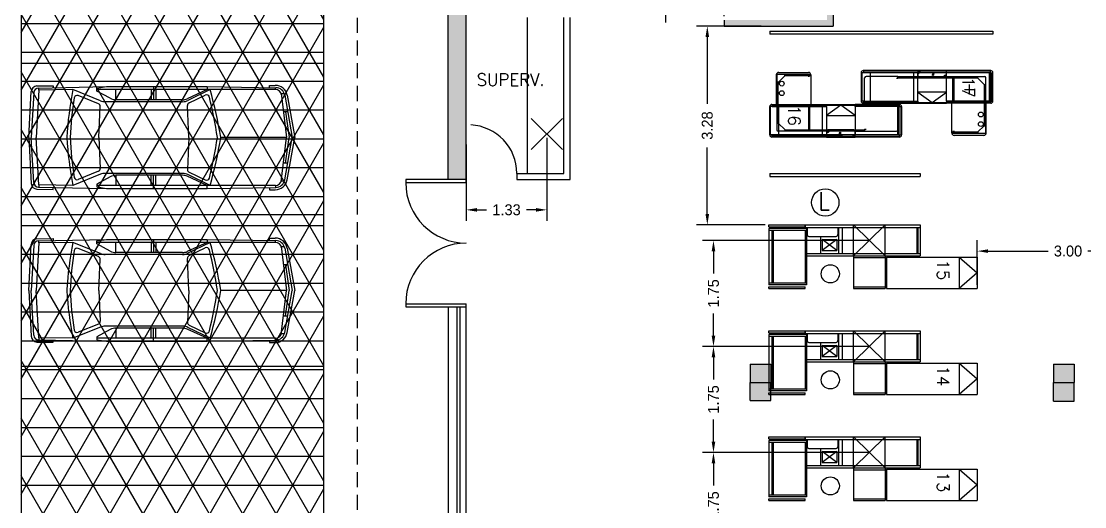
# Model space of a CAD drawing. Header units: metres. Extents: x 95 to 486, y 2972 to 3465.
# Drawn here: x 168.6 to 186.17, y 3000.6 to 3008.61 of the extents above; entities that cross this region are included whole.
import ezdxf

# ---------------------------------------------------------------- set-up
doc = ezdxf.new("R2010")
doc.units = ezdxf.units.M
doc.linetypes.add('HIDDEN', pattern=[0.375, 0.25, -0.125])
for name, color, linetype in [('0_MUROS', 7, 'Continuous'), ('0_PUERTAS-VENTANAS', 3, 'Continuous'), ('A_MEDIASOMBRA', 5, 'Continuous'), ('C_COTAS', 5, 'Continuous'), ('E_CHECK-OUTS', 1, 'Continuous'), ('E_EQUIPAMIENTO', 1, 'Continuous'), ('I_ELECTRICIDAD', 10, 'Continuous'), ('T_TEXTOS', 3, 'Continuous'), ('T_TEXTOS-EQUIPAMIENTO', 5, 'Continuous')]:
    doc.layers.add(name, color=color, linetype=linetype)
doc.styles.add('ROMANS', font='romans.shx', dxfattribs={"width": 0.8, "height": 0.15})
doc.dimstyles.get("Standard").update_dxf_attribs({"dimtxt": 0.18, "dimasz": 0.18, "dimexe": 0.18, "dimexo": 0.0625, "dimgap": 0.09, "dimtad": 0, "dimzin": 0, "dimdsep": 46, "dimtxsty": 'Standard', "dimcen": 0.09, "dimadec": 0, "dimazin": 0, "dimtfac": 1, "dimtofl": 0, "dimtmove": 0, "dimatfit": 3, "dimfxl": 1, "dimtolj": 1, "dimtzin": 0, "dimarcsym": 0})
doc.dimstyles.new('STANDARD$0', dxfattribs={"dimtxt": 0.2, "dimasz": 0.18, "dimexe": 0.18, "dimexo": 0.0625, "dimgap": 0.09, "dimtad": 0, "dimzin": 0, "dimdsep": 46, "dimtxsty": 'ROMANS', "dimblk": 'OBLIQUE', "dimsah": 1, "dimcen": 0.09, "dimse1": 1, "dimse2": 1, "dimadec": 0, "dimazin": 0, "dimtfac": 1, "dimtofl": 0, "dimtmove": 0, "dimatfit": 3, "dimldrblk": 'OBLIQUE', "dimfxl": 1, "dimtolj": 1, "dimtzin": 0, "dimarcsym": 0})

# ---------------------------------------------------------------- blocks, each defined once
blk = doc.blocks.new('*D69')
at = {"layer": 'C_COTAS', "color": 0, "lineweight": -2, "transparency": 16777216}
for p, q in [((182.612, 3001.494), (179.856, 3001.494)), ((180.036, 3001.314), (180.036, 3000.949)), ((180.036, 2999.924), (180.036, 3000.289)), ((182.612, 2999.744), (179.856, 2999.744))]:
    blk.add_line(p, q, dxfattribs=at)
at = {"layer": 'C_COTAS', "color": 0, "transparency": 16777216}
for points in [[(180.006, 3001.314), (180.066, 3001.314), (180.036, 3001.494)], [(180.006, 2999.924), (180.066, 2999.924), (180.036, 2999.744)]]:
    blk.add_solid(points, dxfattribs=at)
at = {"layer": 'DEFPOINTS', "color": 0, "transparency": 16777216}
for p in [(182.675, 3001.494), (180.036, 2999.744), (182.675, 2999.744)]:
    blk.add_point(p, dxfattribs=at)
at = {"layer": 'C_COTAS', "color": 0, "transparency": 16777216, "insert": (180.036, 3000.619), "char_height": 0.18, "attachment_point": 5, "rotation": 90}
blk.add_mtext('\\A1;1.75', dxfattribs=at)
blk = doc.blocks.new('*D73')
at = {"layer": 'C_COTAS', "color": 0, "lineweight": -2, "transparency": 16777216}
for p, q in [((182.612, 3003.244), (179.856, 3003.244)), ((180.036, 3003.064), (180.036, 3002.699)), ((180.036, 3001.674), (180.036, 3002.039)), ((182.612, 3001.494), (179.856, 3001.494))]:
    blk.add_line(p, q, dxfattribs=at)
at = {"layer": 'C_COTAS', "color": 0, "transparency": 16777216}
for points in [[(180.006, 3003.064), (180.066, 3003.064), (180.036, 3003.244)], [(180.006, 3001.674), (180.066, 3001.674), (180.036, 3001.494)]]:
    blk.add_solid(points, dxfattribs=at)
at = {"layer": 'DEFPOINTS', "color": 0, "transparency": 16777216}
for p in [(182.675, 3003.244), (180.036, 3001.494), (182.675, 3001.494)]:
    blk.add_point(p, dxfattribs=at)
at = {"layer": 'C_COTAS', "color": 0, "transparency": 16777216, "insert": (180.036, 3002.369), "char_height": 0.18, "attachment_point": 5, "rotation": 90}
blk.add_mtext('\\A1;1.75', dxfattribs=at)
blk = doc.blocks.new('*D74')
at = {"layer": 'C_COTAS', "color": 0, "lineweight": -2, "transparency": 16777216}
for p, q in [((182.612, 3004.994), (179.856, 3004.994)), ((180.036, 3004.814), (180.036, 3004.449)), ((180.036, 3003.424), (180.036, 3003.789)), ((182.612, 3003.244), (179.856, 3003.244))]:
    blk.add_line(p, q, dxfattribs=at)
at = {"layer": 'C_COTAS', "color": 0, "transparency": 16777216}
for points in [[(180.006, 3004.814), (180.066, 3004.814), (180.036, 3004.994)], [(180.006, 3003.424), (180.066, 3003.424), (180.036, 3003.244)]]:
    blk.add_solid(points, dxfattribs=at)
at = {"layer": 'DEFPOINTS', "color": 0, "transparency": 16777216}
for p in [(182.675, 3004.994), (180.036, 3003.244), (182.675, 3003.244)]:
    blk.add_point(p, dxfattribs=at)
at = {"layer": 'C_COTAS', "color": 0, "transparency": 16777216, "insert": (180.036, 3004.119), "char_height": 0.18, "attachment_point": 5, "rotation": 90}
blk.add_mtext('\\A1;1.75', dxfattribs=at)
blk = doc.blocks.new('*D79')
at = {"layer": 'C_COTAS', "color": 0, "lineweight": -2, "transparency": 16777216}
for p, q in [((175.952, 3006.579), (175.952, 3005.318)), ((177.283, 3006.686), (177.283, 3005.318)), ((176.132, 3005.498), (176.288, 3005.498)), ((177.103, 3005.498), (176.948, 3005.498))]:
    blk.add_line(p, q, dxfattribs=at)
at = {"layer": 'C_COTAS', "color": 0, "transparency": 16777216}
for points in [[(176.132, 3005.528), (176.132, 3005.468), (175.952, 3005.498)], [(177.103, 3005.528), (177.103, 3005.468), (177.283, 3005.498)]]:
    blk.add_solid(points, dxfattribs=at)
at = {"layer": 'DEFPOINTS', "color": 0, "transparency": 16777216}
for p in [(177.283, 3006.749), (175.952, 3006.642), (175.952, 3005.498)]:
    blk.add_point(p, dxfattribs=at)
at = {"layer": 'C_COTAS', "color": 0, "transparency": 16777216, "insert": (176.618, 3005.498), "char_height": 0.18, "attachment_point": 5}
blk.add_mtext('\\A1;1.33', dxfattribs=at)
blk = doc.blocks.new('*D89')
at = {"layer": 'C_COTAS', "color": 0, "lineweight": -2, "transparency": 16777216}
for p, q in [((179.251, 3008.592), (179.251, 3009.136)), ((180.212, 3008.692), (180.212, 3009.136)), ((179.071, 3008.956), (178.891, 3008.956)), ((180.392, 3008.956), (180.572, 3008.956))]:
    blk.add_line(p, q, dxfattribs=at)
at = {"layer": 'C_COTAS', "color": 0, "transparency": 16777216}
for points in [[(179.071, 3008.986), (179.071, 3008.926), (179.251, 3008.956)], [(180.392, 3008.986), (180.392, 3008.926), (180.212, 3008.956)]]:
    blk.add_solid(points, dxfattribs=at)
at = {"layer": 'DEFPOINTS', "color": 0, "transparency": 16777216}
for p in [(180.212, 3008.956), (179.251, 3008.529), (180.212, 3008.629)]:
    blk.add_point(p, dxfattribs=at)
at = {"layer": 'C_COTAS', "color": 0, "transparency": 16777216, "insert": (179.731, 3008.956), "char_height": 0.18, "attachment_point": 5}
blk.add_mtext('\\A1;0.96', dxfattribs=at)
blk = doc.blocks.new('*D104')
at = {"layer": 'C_COTAS', "color": 0, "lineweight": -2, "transparency": 16777216}
for p, q in [((180.822, 3008.529), (179.754, 3008.529)), ((179.934, 3008.349), (179.934, 3007.249)), ((179.934, 3005.429), (179.934, 3006.529)), ((180.89, 3005.249), (179.754, 3005.249))]:
    blk.add_line(p, q, dxfattribs=at)
at = {"layer": 'C_COTAS', "color": 0, "transparency": 16777216}
for points in [[(179.904, 3008.349), (179.964, 3008.349), (179.934, 3008.529)], [(179.904, 3005.429), (179.964, 3005.429), (179.934, 3005.249)]]:
    blk.add_solid(points, dxfattribs=at)
at = {"layer": 'DEFPOINTS', "color": 0, "transparency": 16777216}
for p in [(179.934, 3008.529), (180.885, 3008.529), (180.952, 3005.249)]:
    blk.add_point(p, dxfattribs=at)
at = {"layer": 'C_COTAS', "color": 0, "transparency": 16777216, "insert": (179.934, 3006.889), "char_height": 0.18, "attachment_point": 5, "rotation": 90}
blk.add_mtext('\\A1;3.28', dxfattribs=at)
blk = doc.blocks.new('*D105')
at = {"layer": 'C_COTAS', "color": 0, "lineweight": -2, "transparency": 16777216}
for p, q in [((184.393, 3004.262), (184.393, 3004.997)), ((187.39, 3004.756), (187.39, 3004.997)), ((184.573, 3004.817), (185.562, 3004.817)), ((187.21, 3004.817), (186.222, 3004.817))]:
    blk.add_line(p, q, dxfattribs=at)
at = {"layer": 'C_COTAS', "color": 0, "transparency": 16777216}
for points in [[(184.573, 3004.847), (184.573, 3004.787), (184.393, 3004.817)], [(187.21, 3004.847), (187.21, 3004.787), (187.39, 3004.817)]]:
    blk.add_solid(points, dxfattribs=at)
at = {"layer": 'DEFPOINTS', "color": 0, "transparency": 16777216}
for p in [(187.39, 3004.817), (187.39, 3004.693), (184.393, 3004.199)]:
    blk.add_point(p, dxfattribs=at)
at = {"layer": 'C_COTAS', "color": 0, "transparency": 16777216, "insert": (185.892, 3004.817), "char_height": 0.18, "attachment_point": 5}
blk.add_mtext('\\A1;3.00', dxfattribs=at)

msp = doc.modelspace()

# ---------------------------------------------------------------- hatches: boundary and pattern name
at = {"layer": '0_MUROS'}
h = msp.add_hatch(color=256, dxfattribs=at)
h.dxf.hatch_style = 1
h.paths.add_polyline_path([(182.0124, 3024.5506), (181.9124, 3024.5506), (181.9124, 3008.6293), (180.2124, 3008.6293), (180.2124, 3008.5293), (182.0124, 3008.5293)])
for points in [[(175.6524, 3005.9993), (175.9524, 3005.9993), (175.9524, 3009.7193), (175.6524, 3009.7193)], [(180.9824, 3002.9493), (180.6424, 3002.9493), (180.6424, 3002.6493), (180.9824, 3002.6493)], [(180.9824, 3002.9493), (180.6424, 3002.9493), (180.6424, 3002.6493), (180.9824, 3002.6493)], [(185.9924, 3002.9493), (185.6524, 3002.9493), (185.6524, 3002.6493), (185.9924, 3002.6493)], [(185.9924, 3002.6493), (185.6524, 3002.6493), (185.6524, 3002.3393), (185.9924, 3002.3393)]]:
    msp.add_hatch(color=256, dxfattribs=at).paths.add_polyline_path(points)
h = msp.add_hatch(color=256, dxfattribs=at)
h.paths.add_polyline_path([(180.9824, 3002.4493), (180.6424, 3002.4493), (180.6424, 3002.3493), (180.9824, 3002.3493)])
h.paths.add_polyline_path([(180.9824, 3002.6493), (180.6424, 3002.6493), (180.6424, 3002.4493), (180.9824, 3002.4493)])
h = msp.add_hatch(color=256, dxfattribs=at)
h.paths.add_polyline_path([(180.9824, 3002.4493), (180.6424, 3002.4493), (180.6424, 3002.3493), (180.9824, 3002.3493)])
h.paths.add_polyline_path([(180.9824, 3002.6493), (180.6424, 3002.6493), (180.6424, 3002.4493), (180.9824, 3002.4493)])
at = {"layer": 'A_MEDIASOMBRA'}
h = msp.add_hatch(dxfattribs=at)
h.set_pattern_fill('NET3', color=256, scale=0.15, style=0)
h.set_pattern_definition([(0, (-301.4973, 2481.84258), (0, 0.47625), []), (60, (-301.4973, 2481.84258), (-0.4124446, 0.238125), []), (120, (-301.4973, 2481.84258), (-0.4124446, -0.238125), [])])
h.paths.add_polyline_path([(168.6024, 3017.9193), (173.6024, 3017.9193), (173.6024, 2990.4193), (168.6024, 2990.4193)])

# ---------------------------------------------------------------- linework, layer by layer
at = {"layer": '0_MUROS', "color": 2, "linetype": 'HIDDEN'}
msp.add_line((174.1524, 3025.9193), (174.1524, 2987.5893), dxfattribs=at)
at = {"layer": '0_MUROS'}
for p, q in [((182.0124, 3024.5506), (182.0124, 3008.5293)), ((175.6524, 3005.9993), (175.6524, 3009.7193)), ((175.9524, 3005.9993), (175.9524, 3009.7193)), ((180.2124, 3008.6293), (180.2124, 3008.5293)), ((180.2124, 3008.5293), (182.0124, 3008.5293)), ((181.9124, 3008.5293), (182.0124, 3008.5293)), ((175.9524, 3005.9993), (175.6524, 3005.9993)), ((180.6424, 3002.9493), (180.6424, 3002.6493)), ((180.6424, 3002.9493), (180.9824, 3002.9493)), ((180.6424, 3002.9493), (180.9824, 3002.9493)), ((180.6424, 3002.9493), (180.6424, 3002.6493)), ((180.6424, 3002.9493), (180.9824, 3002.9493)), ((180.6424, 3002.9493), (180.9824, 3002.9493)), ((180.9824, 3002.9493), (180.9824, 3002.6493)), ((180.9824, 3002.9493), (180.9824, 3002.6493)), ((180.9824, 3002.9493), (180.9824, 3002.6493)), ((180.9824, 3002.9493), (180.9824, 3002.6493)), ((185.6524, 3002.9493), (185.6524, 3002.6493)), ((185.6524, 3002.9493), (185.9924, 3002.9493)), ((185.9924, 3002.9493), (185.9924, 3002.6493)), ((180.6424, 3002.3493), (180.6424, 3002.6493)), ((180.6424, 3002.6493), (180.9824, 3002.6493)), ((180.6424, 3002.6493), (180.9824, 3002.6493)), ((180.6424, 3002.3493), (180.6424, 3002.6493)), ((180.9824, 3002.3493), (180.9824, 3002.6493)), ((180.9824, 3002.3493), (180.9824, 3002.6493)), ((180.9824, 3002.3493), (180.9824, 3002.6493)), ((180.9824, 3002.3493), (180.9824, 3002.6493)), ((185.6524, 3002.3393), (185.6524, 3002.6493)), ((185.6524, 3002.6493), (185.9924, 3002.6493)), ((185.9924, 3002.3393), (185.9924, 3002.6493)), ((180.6424, 3002.3493), (180.9824, 3002.3493)), ((180.6424, 3002.3493), (180.9824, 3002.3493)), ((185.6524, 3002.3393), (185.9924, 3002.3393))]:
    msp.add_line(p, q, dxfattribs=at)
at = {"layer": '0_MUROS', "color": 1}
for p, q in [((173.6024, 2997.9193), (173.6024, 3017.9193)), ((168.6024, 3007.9193), (173.6024, 3007.9193)), ((168.6024, 3005.4193), (173.6024, 3005.4193)), ((168.6024, 3002.9193), (173.6024, 3002.9193))]:
    msp.add_line(p, q, dxfattribs=at)
at = {"layer": '0_PUERTAS-VENTANAS'}
for p, q in [((177.5664, 3006.0993), (177.5664, 3008.6743)), ((177.6664, 3005.9993), (177.6664, 3008.6743)), ((176.7875, 3006.0993), (176.7875, 3005.9993)), ((176.7875, 3006.0993), (177.5664, 3006.0993)), ((174.1524, 3005.9993), (174.1524, 3005.9493)), ((174.9524, 3005.9993), (174.9524, 3005.9493)), ((175.9524, 3005.9993), (174.9524, 3005.9993)), ((174.9524, 3005.9493), (175.9524, 3005.9493)), ((175.9524, 3005.9493), (175.9524, 3005.9993)), ((176.7875, 3005.9993), (177.6664, 3005.9993)), ((174.9524, 3003.9493), (174.9524, 3003.8993)), ((174.9524, 3003.9493), (175.9524, 3003.9493)), ((175.9524, 2986.0893), (175.9524, 3003.9493)), ((174.9524, 3003.8993), (175.9524, 3003.8993)), ((175.6524, 3003.8993), (175.6524, 2986.0893)), ((175.8024, 2986.0893), (175.8024, 3003.8993)), ((175.8524, 2986.0893), (175.8524, 3003.8993))]:
    msp.add_line(p, q, dxfattribs=at)
at = {"layer": '0_PUERTAS-VENTANAS', "color": 5}
for centre, radius, start, end in [((175.9875, 3006.1003), 0.8, 359.92834, 87.13406), ((175.9524, 3005.9493), 1, 180, 270), ((175.9524, 3003.9493), 1, 90, 180)]:
    msp.add_arc(centre, radius, start, end, dxfattribs=at)
at = {"layer": 'A_MEDIASOMBRA'}
msp.add_line((168.6024, 3017.9193), (168.6024, 2990.4193), dxfattribs=at)
at = {"layer": 'E_CHECK-OUTS'}
for p, q in [((180.9649, 3008.4453), (184.6519, 3008.4453)), ((180.9649, 3008.4453), (180.9649, 3008.3953)), ((180.9649, 3008.4453), (180.9649, 3008.3953)), ((184.6519, 3008.3953), (180.9649, 3008.3953)), ((184.6519, 3008.4453), (184.6519, 3008.3953)), ((181.0739, 3007.7273), (181.0739, 3007.2373)), ((181.0809, 3007.7123), (181.0809, 3006.8203)), ((181.1059, 3007.7373), (181.6239, 3007.7373)), ((181.1109, 3007.6073), (181.213, 3007.7073)), ((181.1139, 3007.7673), (181.6039, 3007.7673)), ((181.213, 3007.7073), (181.213, 3007.7373)), ((181.213, 3007.7173), (181.6239, 3007.7173)), ((181.5989, 3007.7053), (181.6239, 3007.7053)), ((181.6239, 3007.7373), (181.6239, 3007.7053)), ((181.6439, 3007.7273), (181.6439, 3007.2373)), ((182.4739, 3007.7593), (182.4739, 3007.2933)), ((182.5129, 3007.7593), (182.4739, 3007.7593)), ((182.4849, 3007.7593), (182.4849, 3007.2933)), ((184.6159, 3007.7953), (182.5099, 3007.7953)), ((182.5129, 3007.7843), (182.5129, 3007.7953)), ((184.6129, 3007.7843), (182.5129, 3007.7843)), ((182.5129, 3007.7843), (182.5129, 3007.7593)), ((184.6129, 3007.7593), (182.5129, 3007.7593)), ((182.5329, 3007.2573), (182.5329, 3007.6743)), ((183.0829, 3007.6993), (182.5579, 3007.6993)), ((182.6249, 3007.7593), (182.6249, 3007.2933)), ((183.0829, 3007.6673), (183.0579, 3007.6673)), ((183.0829, 3007.6993), (183.9829, 3007.6993)), ((183.0829, 3007.6673), (183.0829, 3007.6993)), ((183.0829, 3007.6793), (183.9829, 3007.6793)), ((183.3429, 3007.2933), (183.3429, 3007.7593)), ((183.4129, 3007.2933), (183.4129, 3007.7593)), ((183.4228, 3007.7503), (183.4572, 3007.7883)), ((183.4247, 3007.7693), (183.4413, 3007.7865)), ((183.4394, 3007.7515), (183.456, 3007.7705)), ((183.6455, 3007.7141), (183.6799, 3007.7521)), ((183.6474, 3007.7331), (183.6639, 3007.7503)), ((183.6621, 3007.7154), (183.6787, 3007.7344)), ((183.8388, 3007.6865), (183.8731, 3007.7246)), ((183.8406, 3007.7055), (183.8572, 3007.7227)), ((183.8553, 3007.6878), (183.8719, 3007.7068)), ((183.8829, 3007.2933), (183.8829, 3007.7593)), ((183.9919, 3007.6673), (183.9919, 3007.6993)), ((183.9919, 3007.6993), (184.5099, 3007.6993)), ((183.9919, 3007.6793), (184.4029, 3007.6793)), ((183.9919, 3007.6673), (184.0169, 3007.6673)), ((183.9919, 3007.3003), (183.9919, 3007.6673)), ((184.0119, 3007.3003), (184.0119, 3007.6673)), ((184.4029, 3007.6693), (184.4029, 3007.6993)), ((184.5049, 3007.5693), (184.4029, 3007.6693)), ((184.5349, 3006.7823), (184.5349, 3007.6743)), ((184.5879, 3007.7593), (184.5879, 3007.2933)), ((184.6129, 3007.7843), (184.6129, 3007.7953)), ((184.6129, 3007.7593), (184.6129, 3007.7843)), ((184.6129, 3007.7593), (184.6519, 3007.7593)), ((184.6129, 3007.7593), (184.6129, 3007.2933)), ((184.6409, 3007.2933), (184.6409, 3007.7593)), ((184.6519, 3007.2933), (184.6519, 3007.7593)), ((181.1109, 3007.6073), (181.0809, 3007.6073)), ((181.1009, 3007.6073), (181.1009, 3006.9253)), ((184.1826, 3007.4838), (184.3443, 3007.4838)), ((184.2634, 3007.4029), (184.2634, 3007.5646)), ((184.5049, 3007.5693), (184.5349, 3007.5693)), ((184.5149, 3006.8873), (184.5149, 3007.5693)), ((182.5129, 3007.2933), (182.4739, 3007.2933)), ((182.5129, 3007.2933), (183.4129, 3007.2933)), ((182.5129, 3007.2683), (182.5129, 3007.2933)), ((183.3879, 3007.2893), (183.4129, 3007.2893)), ((183.8829, 3007.4383), (183.4129, 3007.4383)), ((183.4129, 3007.4383), (183.6479, 3007.2683)), ((183.4129, 3007.2933), (183.4129, 3007.2683)), ((183.4129, 3007.2573), (183.4129, 3007.2893)), ((183.6479, 3007.2683), (183.8829, 3007.4383)), ((184.6129, 3007.2933), (183.8829, 3007.2933)), ((183.8829, 3007.2933), (183.8829, 3007.2683)), ((184.0169, 3007.3003), (183.9919, 3007.3003)), ((183.9919, 3007.2683), (183.9919, 3007.3003)), ((184.6129, 3007.2683), (184.6129, 3007.2933)), ((184.6129, 3007.2933), (184.6519, 3007.2933)), ((180.9649, 3006.7353), (180.9649, 3007.2013)), ((181.0039, 3007.2013), (180.9649, 3007.2013)), ((180.9759, 3006.7353), (180.9759, 3007.2013)), ((181.0009, 3007.2373), (182.3739, 3007.2373)), ((181.0039, 3007.2263), (181.0039, 3007.2373)), ((181.0039, 3007.2263), (182.3739, 3007.2263)), ((181.0039, 3007.2263), (181.0039, 3007.2013)), ((181.0039, 3007.2013), (181.9039, 3007.2013)), ((181.1159, 3006.7353), (181.1159, 3007.2013)), ((181.5989, 3007.1943), (181.6239, 3007.1943)), ((181.6039, 3007.1943), (181.6039, 3006.8273)), ((181.6239, 3007.2263), (181.6239, 3007.1943)), ((181.6239, 3007.1943), (181.6239, 3006.8273)), ((181.8339, 3007.2013), (181.8339, 3006.7353)), ((182.1389, 3007.2263), (181.9039, 3007.0563)), ((181.9039, 3007.2013), (181.9039, 3007.2263)), ((181.9039, 3007.2013), (181.9039, 3006.7353)), ((182.3739, 3007.0563), (182.1389, 3007.2263)), ((183.1069, 3007.2373), (182.3739, 3007.2373)), ((183.0829, 3007.2373), (182.3739, 3007.2373)), ((183.1039, 3007.2263), (182.3739, 3007.2263)), ((182.3739, 3007.2013), (182.3739, 3007.2263)), ((182.3739, 3007.2013), (182.3739, 3006.7353)), ((183.1039, 3007.2013), (182.3739, 3007.2013)), ((182.5099, 3007.2573), (183.8829, 3007.2573)), ((182.5129, 3007.2683), (183.8829, 3007.2683)), ((182.5129, 3007.2683), (182.5129, 3007.2573)), ((182.5329, 3007.2373), (182.5329, 3007.2053)), ((182.5579, 3007.2053), (182.5329, 3007.2053)), ((183.0629, 3007.2573), (183.4129, 3007.2573)), ((183.0789, 3006.7353), (183.0789, 3007.2013)), ((183.0829, 3007.2373), (183.0829, 3006.8203)), ((183.1039, 3007.2263), (183.1039, 3007.2373)), ((183.1039, 3007.2263), (183.1039, 3007.2013)), ((183.1039, 3007.2013), (183.1429, 3007.2013)), ((183.1039, 3006.7353), (183.1039, 3007.2013)), ((183.1319, 3007.2013), (183.1319, 3006.7353)), ((183.1429, 3007.2013), (183.1429, 3006.7353)), ((184.6129, 3007.2683), (183.8829, 3007.2683)), ((184.6159, 3007.2573), (183.8829, 3007.2573)), ((183.9719, 3006.7673), (183.9719, 3007.2573)), ((184.5419, 3006.7673), (184.5419, 3007.2573)), ((184.6129, 3007.2683), (184.6129, 3007.2573)), ((181.1109, 3006.9253), (181.0809, 3006.9253)), ((181.1109, 3006.9253), (181.213, 3006.8253)), ((181.9039, 3007.0563), (182.3739, 3007.0563)), ((181.6239, 3006.7953), (181.1059, 3006.7953)), ((181.213, 3006.8253), (181.213, 3006.7953)), ((181.6239, 3006.8153), (181.213, 3006.8153)), ((181.6239, 3006.8273), (181.5989, 3006.8273)), ((181.6239, 3006.8273), (181.6239, 3006.7953)), ((182.5329, 3006.8153), (181.6239, 3006.8153)), ((182.3739, 3006.7953), (181.6239, 3006.7953)), ((181.9481, 3006.808), (181.9138, 3006.77)), ((181.9316, 3006.8067), (181.915, 3006.7877)), ((181.9463, 3006.789), (181.9297, 3006.7718)), ((182.1414, 3006.7804), (182.107, 3006.7424)), ((182.1248, 3006.7791), (182.1082, 3006.7601)), ((182.1395, 3006.7614), (182.123, 3006.7442)), ((182.3641, 3006.7442), (182.3297, 3006.7062)), ((182.3475, 3006.743), (182.3309, 3006.724)), ((182.3739, 3006.7953), (183.0579, 3006.7953)), ((182.5329, 3006.8273), (182.5329, 3006.7953)), ((182.5329, 3006.8273), (182.5579, 3006.8273)), ((184.0169, 3006.7893), (183.9919, 3006.7893)), ((183.9919, 3006.7573), (183.9919, 3006.7893)), ((184.4029, 3006.7773), (183.9919, 3006.7773)), ((184.5099, 3006.7573), (183.9919, 3006.7573)), ((184.5049, 3006.8873), (184.4029, 3006.7873)), ((184.4029, 3006.7873), (184.4029, 3006.7573)), ((184.5049, 3006.8873), (184.5349, 3006.8873)), ((180.9649, 3006.7353), (182.1649, 3006.7353)), ((181.0039, 3006.7353), (180.9649, 3006.7353)), ((183.1069, 3006.6993), (181.0009, 3006.6993)), ((183.1039, 3006.7353), (181.0039, 3006.7353)), ((181.0039, 3006.7103), (181.0039, 3006.7353)), ((183.1039, 3006.7103), (181.0039, 3006.7103)), ((181.0039, 3006.7103), (181.0039, 3006.6993)), ((182.3622, 3006.7252), (182.3456, 3006.708)), ((183.1039, 3006.7353), (183.1429, 3006.7353)), ((183.1039, 3006.7353), (183.1039, 3006.7103)), ((183.1039, 3006.7103), (183.1039, 3006.6993)), ((184.5019, 3006.7273), (184.0119, 3006.7273)), ((180.9649, 3006.0993), (183.4524, 3006.0993)), ((180.9649, 3006.0993), (180.9649, 3006.0493)), ((180.9649, 3006.0493), (183.4524, 3006.0493)), ((183.4524, 3006.0993), (183.4524, 3006.0493)), ((180.9524, 3005.1893), (180.9524, 3004.2593)), ((181.5714, 3005.1893), (180.9524, 3005.1893)), ((181.5514, 3005.2493), (183.4524, 3005.2493)), ((181.5514, 3005.2493), (181.5514, 3005.2093)), ((181.5714, 3005.2093), (181.5714, 3004.2593)), ((183.4524, 3005.2493), (183.4524, 3004.7393)), ((181.5714, 3004.7393), (183.4524, 3004.7393)), ((182.3514, 3004.7393), (182.3514, 3004.1993)), ((182.8734, 3004.7393), (182.8734, 3004.1993)), ((182.8934, 3004.7193), (182.8934, 3004.1993)), ((182.8934, 3004.7193), (184.0934, 3004.7193)), ((184.0934, 3004.7193), (184.0934, 3004.1993)), ((184.0934, 3004.7193), (184.3934, 3004.4593)), ((184.3934, 3004.4593), (184.0934, 3004.1993)), ((181.5714, 3004.2593), (180.9524, 3004.2593)), ((182.3514, 3004.1993), (182.8734, 3004.1993)), ((182.8934, 3004.1993), (184.0934, 3004.1993)), ((180.9524, 3003.4393), (180.9524, 3002.5093)), ((181.5714, 3003.4393), (180.9524, 3003.4393)), ((181.5514, 3003.4993), (183.4524, 3003.4993)), ((181.5514, 3003.4993), (181.5514, 3003.4593)), ((181.5714, 3003.4593), (181.5714, 3002.5093)), ((183.4524, 3003.4993), (183.4524, 3002.9893)), ((181.5714, 3002.9893), (183.4524, 3002.9893)), ((182.3514, 3002.9893), (182.3514, 3002.4493)), ((182.8734, 3002.9893), (182.8734, 3002.4493)), ((182.8934, 3002.9693), (184.0934, 3002.9693)), ((182.8934, 3002.9693), (182.8934, 3002.4493)), ((184.0934, 3002.9693), (184.0934, 3002.4493)), ((184.0934, 3002.9693), (184.3934, 3002.7093)), ((184.3934, 3002.7093), (184.0934, 3002.4493)), ((181.5714, 3002.5093), (180.9524, 3002.5093)), ((182.3514, 3002.4493), (182.8734, 3002.4493)), ((182.8934, 3002.4493), (184.0934, 3002.4493)), ((181.5714, 3001.6893), (180.9524, 3001.6893)), ((180.9524, 3001.6893), (180.9524, 3000.7593)), ((181.5514, 3001.7493), (183.4524, 3001.7493)), ((181.5514, 3001.7493), (181.5514, 3001.7093)), ((181.5714, 3001.7093), (181.5714, 3000.7593)), ((183.4524, 3001.7493), (183.4524, 3001.2393)), ((181.5714, 3001.2393), (183.4524, 3001.2393)), ((182.3514, 3001.2393), (182.3514, 3000.6993)), ((182.8734, 3001.2393), (182.8734, 3000.6993)), ((182.8934, 3001.2193), (184.0934, 3001.2193)), ((182.8934, 3001.2193), (182.8934, 3000.6993)), ((184.0934, 3001.2193), (184.3934, 3000.9593)), ((184.0934, 3001.2193), (184.0934, 3000.6993)), ((184.3934, 3000.9593), (184.0934, 3000.6993)), ((181.5714, 3000.7593), (180.9524, 3000.7593)), ((182.3514, 3000.6993), (182.8734, 3000.6993)), ((182.8934, 3000.6993), (184.0934, 3000.6993))]:
    msp.add_line(p, q, dxfattribs=at)
at = {"layer": 'E_CHECK-OUTS', "color": 2}
for p, q in [((181.5514, 3005.2093), (183.4524, 3005.2093)), ((181.5814, 3005.2093), (181.5814, 3005.0893)), ((182.0914, 3005.2093), (182.0914, 3005.0893)), ((182.1014, 3005.2093), (182.1014, 3004.7793)), ((182.1614, 3005.2093), (182.1614, 3004.7793)), ((183.3924, 3005.2093), (183.3924, 3004.7793)), ((183.4124, 3005.2093), (183.4124, 3004.7793)), ((181.5714, 3005.1593), (180.9524, 3005.1593)), ((181.0014, 3005.1593), (181.0014, 3004.2893)), ((181.0214, 3005.1593), (181.0214, 3004.2893)), ((181.5514, 3005.1593), (181.5514, 3004.2893)), ((181.6114, 3005.0593), (182.0614, 3005.0593)), ((181.8014, 3005.0593), (181.8014, 3004.7793)), ((181.8288, 3005.0093), (181.8288, 3004.8293)), ((181.8288, 3005.0093), (182.0749, 3005.0093)), ((182.0749, 3004.8293), (181.8288, 3005.0093)), ((182.0749, 3005.0093), (181.8288, 3004.8293)), ((182.0749, 3005.0093), (182.0749, 3004.8293)), ((181.8288, 3004.8293), (182.0749, 3004.8293)), ((181.5714, 3004.7793), (183.4524, 3004.7793)), ((182.3514, 3004.7093), (182.8734, 3004.7093)), ((184.0934, 3004.7193), (184.3934, 3004.7193)), ((184.3934, 3004.7193), (184.3934, 3004.1993)), ((181.5714, 3004.2893), (180.9524, 3004.2893)), ((182.3514, 3004.2293), (182.8734, 3004.2293)), ((184.0934, 3004.1993), (184.3934, 3004.1993)), ((181.5714, 3003.4093), (180.9524, 3003.4093)), ((181.0014, 3003.4093), (181.0014, 3002.5393)), ((181.0214, 3003.4093), (181.0214, 3002.5393)), ((181.5514, 3003.4593), (183.4524, 3003.4593)), ((181.5514, 3003.4093), (181.5514, 3002.5393)), ((181.5814, 3003.4593), (181.5814, 3003.3393)), ((182.0914, 3003.4593), (182.0914, 3003.3393)), ((182.1014, 3003.4593), (182.1014, 3003.0293)), ((182.1614, 3003.4593), (182.1614, 3003.0293)), ((183.3924, 3003.4593), (183.3924, 3003.0293)), ((183.4124, 3003.4593), (183.4124, 3003.0293)), ((181.6114, 3003.3093), (182.0614, 3003.3093)), ((181.8014, 3003.3093), (181.8014, 3003.0293)), ((181.8288, 3003.2593), (181.8288, 3003.0793)), ((181.8288, 3003.2593), (182.0749, 3003.2593)), ((182.0749, 3003.0793), (181.8288, 3003.2593)), ((182.0749, 3003.2593), (181.8288, 3003.0793)), ((182.0749, 3003.2593), (182.0749, 3003.0793)), ((181.8288, 3003.0793), (182.0749, 3003.0793)), ((181.5714, 3003.0293), (183.4524, 3003.0293)), ((182.3514, 3002.9593), (182.8734, 3002.9593)), ((184.0934, 3002.9693), (184.3934, 3002.9693)), ((184.3934, 3002.9693), (184.3934, 3002.4493)), ((181.5714, 3002.5393), (180.9524, 3002.5393)), ((182.3514, 3002.4793), (182.8734, 3002.4793)), ((184.0934, 3002.4493), (184.3934, 3002.4493)), ((181.5714, 3001.6593), (180.9524, 3001.6593)), ((181.0014, 3001.6593), (181.0014, 3000.7893)), ((181.0214, 3001.6593), (181.0214, 3000.7893)), ((181.5514, 3001.7093), (183.4524, 3001.7093)), ((181.5514, 3001.6593), (181.5514, 3000.7893)), ((181.5814, 3001.7093), (181.5814, 3001.5893)), ((182.0914, 3001.7093), (182.0914, 3001.5893)), ((182.1014, 3001.7093), (182.1014, 3001.2793)), ((182.1614, 3001.7093), (182.1614, 3001.2793)), ((183.3924, 3001.7093), (183.3924, 3001.2793)), ((183.4124, 3001.7093), (183.4124, 3001.2793)), ((181.6114, 3001.5593), (182.0614, 3001.5593)), ((181.8014, 3001.5593), (181.8014, 3001.2793)), ((182.0749, 3001.5093), (181.8288, 3001.3293)), ((182.0749, 3001.3293), (181.8288, 3001.5093)), ((181.8288, 3001.5093), (182.0749, 3001.5093)), ((181.8288, 3001.5093), (181.8288, 3001.3293)), ((182.0749, 3001.5093), (182.0749, 3001.3293)), ((181.8288, 3001.3293), (182.0749, 3001.3293)), ((181.5714, 3001.2793), (183.4524, 3001.2793)), ((182.3514, 3001.2093), (182.8734, 3001.2093)), ((184.0934, 3001.2193), (184.3934, 3001.2193)), ((184.3934, 3001.2193), (184.3934, 3000.6993)), ((181.5714, 3000.7893), (180.9524, 3000.7893)), ((182.3514, 3000.7293), (182.8734, 3000.7293)), ((184.0934, 3000.6993), (184.3934, 3000.6993))]:
    msp.add_line(p, q, dxfattribs=at)
at = {"layer": 'E_CHECK-OUTS'}
for points in [[(183.8829, 3007.7953), (183.4129, 3007.7953), (183.4129, 3007.7053, 0.4142136), (183.4429, 3007.6753), (183.8529, 3007.6753, 0.4142136), (183.8829, 3007.7053)], [(181.9039, 3006.6993), (182.3739, 3006.6993), (182.3739, 3006.7893, 0.4142136), (182.3439, 3006.8193), (181.9339, 3006.8193, 0.4142136), (181.9039, 3006.7893)]]:
    msp.add_lwpolyline(points, format="xyb", close=True, dxfattribs=at)
for centre, radius in [((181.1639, 3007.5813), 0.0395), ((181.1639, 3007.4233), 0.0395), ((184.4519, 3007.0713), 0.0395), ((184.4519, 3006.9133), 0.0395), ((181.8827, 3005.619), 0.2261), ((181.9649, 3004.4418), 0.15), ((181.9649, 3002.6918), 0.15), ((181.9649, 3000.9418), 0.15)]:
    msp.add_circle(centre, radius, dxfattribs=at)
for centre, radius, start, end in [((181.1139, 3007.7273), 0.04, 90, 180), ((181.1059, 3007.7123), 0.025, 90, 180), ((181.6039, 3007.7273), 0.04, 0, 90), ((182.5099, 3007.7593), 0.036, 90, 180), ((182.5579, 3007.6743), 0.025, 90, 180), ((184.5099, 3007.6743), 0.025, 0, 90), ((184.6159, 3007.7593), 0.036, 0, 90), ((182.5099, 3007.2933), 0.036, 180, 270), ((184.6159, 3007.2933), 0.036, 270, 0), ((181.0009, 3007.2013), 0.036, 90, 180), ((183.1069, 3007.2013), 0.036, 0, 90), ((181.1059, 3006.8203), 0.025, 180, 270), ((183.0579, 3006.8203), 0.025, 270, 0), ((184.0119, 3006.7673), 0.04, 180, 270), ((184.5019, 3006.7673), 0.04, 270, 0), ((184.5099, 3006.7823), 0.025, 270, 0), ((181.0009, 3006.7353), 0.036, 180, 270), ((183.1069, 3006.7353), 0.036, 270, 0)]:
    msp.add_arc(centre, radius, start, end, dxfattribs=at)
at = {"layer": 'E_CHECK-OUTS', "color": 2}
for centre, start, end in [((181.6114, 3005.0893), 180, 270), ((182.0614, 3005.0893), 270, 0), ((181.6114, 3003.3393), 180, 270), ((182.0614, 3003.3393), 270, 0), ((181.6114, 3001.5893), 180, 270), ((182.0614, 3001.5893), 270, 0)]:
    msp.add_arc(centre, 0.03, start, end, dxfattribs=at)
at = {"layer": 'E_EQUIPAMIENTO'}
for p, q in [((176.9664, 3006.0993), (176.9664, 3008.6743)), ((180.9524, 3005.2493), (181.5524, 3005.2493)), ((180.9524, 3005.2193), (180.9524, 3005.2493)), ((180.9524, 3005.2193), (181.5524, 3005.2193)), ((181.5524, 3005.2193), (181.5524, 3005.2493)), ((180.9524, 3004.2293), (181.5524, 3004.2293)), ((180.9524, 3004.1993), (180.9524, 3004.2293)), ((180.9524, 3004.1993), (181.5524, 3004.1993)), ((181.5524, 3004.1993), (181.5524, 3004.2293)), ((180.9524, 3003.4993), (181.5524, 3003.4993)), ((180.9524, 3003.4693), (180.9524, 3003.4993)), ((180.9524, 3003.4693), (181.5524, 3003.4693)), ((181.5524, 3003.4693), (181.5524, 3003.4993)), ((180.9524, 3002.4493), (180.9524, 3002.4793)), ((180.9524, 3002.4793), (181.5524, 3002.4793)), ((180.9524, 3002.4493), (180.9524, 3002.4793)), ((180.9524, 3002.4493), (181.5524, 3002.4493)), ((181.5524, 3002.4493), (181.5524, 3002.4793)), ((180.9524, 3001.7193), (180.9524, 3001.7493)), ((180.9524, 3001.7493), (181.5524, 3001.7493)), ((180.9524, 3001.7193), (181.5524, 3001.7193)), ((181.5524, 3001.7193), (181.5524, 3001.7493)), ((180.9524, 3000.6993), (180.9524, 3000.7293)), ((180.9524, 3000.7293), (181.5524, 3000.7293)), ((180.9524, 3000.6993), (181.5524, 3000.6993)), ((181.5524, 3000.6993), (181.5524, 3000.7293))]:
    msp.add_line(p, q, dxfattribs=at)
at = {"layer": 'E_EQUIPAMIENTO', "color": 2}
for p, q in [((168.7255, 3006.6914), (168.768, 3007.4503)), ((168.8909, 3007.474), (168.8488, 3006.6914)), ((168.8583, 3007.5443), (169.1272, 3007.5474)), ((168.8867, 3007.5087), (170.0101, 3007.5311)), ((168.8909, 3007.474), (168.8905, 3007.5088)), ((169.4527, 3007.4831), (168.8909, 3007.474)), ((169.1272, 3007.5474), (169.1272, 3007.514)), ((169.9121, 3007.2977), (169.4527, 3007.4831)), ((169.8522, 3007.5071), (170.0101, 3007.5311)), ((169.8522, 3007.4591), (169.8522, 3007.5071)), ((172.7993, 3007.4831), (169.8522, 3007.4831)), ((170.0712, 3007.3396), (169.8522, 3007.4591)), ((170.0101, 3007.5311), (171.6742, 3007.5311)), ((170.167, 3007.3152), (170.167, 3007.4831)), ((170.7472, 3007.4831), (170.7472, 3007.3152)), ((170.7872, 3007.5311), (170.7872, 3007.3152)), ((170.8271, 3007.4831), (170.8271, 3007.3152)), ((171.6742, 3007.4831), (171.3443, 3007.3314)), ((171.7221, 3007.4831), (171.3562, 3007.3036)), ((171.6742, 3007.5311), (171.6742, 3007.4831)), ((171.6742, 3007.5311), (172.8083, 3007.5137)), ((172.705, 3007.5522), (172.7968, 3007.5528)), ((172.705, 3007.5153), (172.705, 3007.5522)), ((172.7993, 3007.4831), (172.7997, 3007.5139)), ((168.8077, 3007.4332), (168.7655, 3006.6914)), ((169.8756, 3007.2485), (169.5434, 3007.3839)), ((171.2681, 3007.2832), (169.987, 3007.2832)), ((171.2655, 3007.3152), (170.167, 3007.3152)), ((171.3763, 3007.2655), (171.6398, 3007.3916)), ((172.8952, 3007.4222), (172.9846, 3006.6914)), ((172.9494, 3007.4111), (172.8966, 3007.4111)), ((172.9531, 3007.3898), (173.0763, 3006.6914)), ((172.995, 3007.3883), (173.1205, 3006.6914)), ((169.8842, 3006.6914), (169.9066, 3007.2)), ((171.3705, 3006.6914), (171.3479, 3007.2182)), ((173.0016, 3007.1153), (172.9328, 3007.1153)), ((172.9686, 3007.1134), (173.0274, 3006.6914)), ((168.7255, 3006.6914), (168.768, 3005.9326)), ((168.8077, 3005.9497), (168.7655, 3006.6914)), ((168.8909, 3005.9089), (168.8488, 3006.6914)), ((169.8842, 3006.6914), (169.9066, 3006.1829)), ((171.3705, 3006.6914), (171.3479, 3006.1647)), ((172.9846, 3006.6914), (171.8967, 3006.6914)), ((172.8952, 3005.9607), (172.9846, 3006.6914)), ((172.9531, 3005.9931), (173.0763, 3006.6914)), ((172.9686, 3006.2695), (173.0274, 3006.6914)), ((172.995, 3005.9946), (173.1205, 3006.6914)), ((173.0016, 3006.2676), (172.9328, 3006.2676)), ((169.9121, 3006.0852), (169.4527, 3005.8998)), ((169.8756, 3006.1344), (169.5434, 3005.9989)), ((170.0712, 3006.0433), (169.8522, 3005.9238)), ((171.2681, 3006.0997), (169.987, 3006.0997)), ((170.167, 3006.0677), (170.167, 3005.8998)), ((171.2655, 3006.0677), (170.167, 3006.0677)), ((170.7472, 3005.8998), (170.7472, 3006.0677)), ((170.7872, 3005.8518), (170.7872, 3006.0677)), ((170.8271, 3005.8998), (170.8271, 3006.0677)), ((171.6742, 3005.8998), (171.3443, 3006.0515)), ((171.7221, 3005.8998), (171.3562, 3006.0792)), ((171.3763, 3006.1174), (171.6398, 3005.9913)), ((168.8867, 3005.8742), (170.0101, 3005.8518)), ((168.8909, 3005.9089), (168.8905, 3005.8741)), ((169.4527, 3005.8998), (168.8909, 3005.9089)), ((169.1272, 3005.8355), (169.1272, 3005.8689)), ((169.8522, 3005.9238), (169.8522, 3005.8758)), ((172.7993, 3005.8998), (169.8522, 3005.8998)), ((169.8522, 3005.8758), (170.0101, 3005.8518)), ((171.6742, 3005.8518), (171.6742, 3005.8998)), ((171.6742, 3005.8518), (172.8083, 3005.8692)), ((172.705, 3005.8676), (172.705, 3005.8307)), ((172.7993, 3005.8998), (172.7997, 3005.869)), ((172.9494, 3005.9717), (172.8966, 3005.9717)), ((168.8583, 3005.8386), (169.1272, 3005.8355)), ((170.0101, 3005.8518), (171.6742, 3005.8518)), ((172.705, 3005.8307), (172.7968, 3005.8301)), ((168.8583, 3005.0223), (169.1272, 3005.0253)), ((168.8867, 3004.9867), (170.0101, 3005.0091)), ((168.8909, 3004.9519), (168.8905, 3004.9867)), ((169.1272, 3005.0253), (169.1272, 3004.9919)), ((169.8522, 3004.9851), (170.0101, 3005.0091)), ((170.0101, 3005.0091), (171.6742, 3005.0091)), ((170.7872, 3005.0091), (170.7872, 3004.7931)), ((171.6742, 3005.0091), (171.6742, 3004.9611)), ((171.6742, 3005.0091), (172.8083, 3004.9917)), ((172.705, 3005.0302), (172.7968, 3005.0308)), ((172.705, 3004.9933), (172.705, 3005.0302)), ((172.7993, 3004.9611), (172.7997, 3004.9918)), ((168.7255, 3004.1694), (168.768, 3004.9283)), ((168.8077, 3004.9112), (168.7655, 3004.1694)), ((168.8909, 3004.9519), (168.8488, 3004.1694)), ((169.4527, 3004.9611), (168.8909, 3004.9519)), ((169.9121, 3004.7757), (169.4527, 3004.9611)), ((169.8756, 3004.7265), (169.5434, 3004.8619)), ((169.8522, 3004.9371), (169.8522, 3004.9851)), ((172.7993, 3004.9611), (169.8522, 3004.9611)), ((170.0712, 3004.8176), (169.8522, 3004.9371)), ((170.167, 3004.7931), (170.167, 3004.9611)), ((170.7472, 3004.9611), (170.7472, 3004.7931)), ((170.8271, 3004.9611), (170.8271, 3004.7931)), ((171.6742, 3004.9611), (171.3443, 3004.8093)), ((171.7221, 3004.9611), (171.3562, 3004.7816)), ((171.3763, 3004.7434), (171.6398, 3004.8695)), ((172.8952, 3004.9002), (172.9846, 3004.1694)), ((172.9494, 3004.8891), (172.8966, 3004.8891)), ((172.9531, 3004.8678), (173.0763, 3004.1694)), ((172.995, 3004.8662), (173.1205, 3004.1694)), ((169.8842, 3004.1694), (169.9066, 3004.678)), ((171.2681, 3004.7612), (169.987, 3004.7612)), ((171.2655, 3004.7931), (170.167, 3004.7931)), ((171.3705, 3004.1694), (171.3479, 3004.6962)), ((173.0016, 3004.5932), (172.9328, 3004.5932)), ((172.9686, 3004.5913), (173.0274, 3004.1694)), ((168.7255, 3004.1694), (168.768, 3003.4105)), ((168.8077, 3003.4276), (168.7655, 3004.1694)), ((168.8909, 3003.3869), (168.8488, 3004.1694)), ((169.8842, 3004.1694), (169.9066, 3003.6608)), ((171.3705, 3004.1694), (171.3479, 3003.6426)), ((172.9846, 3004.1694), (171.8967, 3004.1694)), ((172.8952, 3003.4386), (172.9846, 3004.1694)), ((172.9531, 3003.471), (173.0763, 3004.1694)), ((172.9686, 3003.7475), (173.0274, 3004.1694)), ((172.995, 3003.4726), (173.1205, 3004.1694)), ((169.8756, 3003.6123), (169.5434, 3003.4769)), ((171.3763, 3003.5954), (171.6398, 3003.4693)), ((173.0016, 3003.7456), (172.9328, 3003.7456)), ((169.9121, 3003.5631), (169.4527, 3003.3777)), ((170.0712, 3003.5212), (169.8522, 3003.4017)), ((171.2681, 3003.5776), (169.987, 3003.5776)), ((171.2655, 3003.5457), (170.167, 3003.5457)), ((170.167, 3003.5457), (170.167, 3003.3777)), ((170.7472, 3003.3777), (170.7472, 3003.5457)), ((170.7872, 3003.3298), (170.7872, 3003.5457)), ((170.8271, 3003.3777), (170.8271, 3003.5457)), ((171.6742, 3003.3777), (171.3443, 3003.5295)), ((171.7221, 3003.3777), (171.3562, 3003.5572)), ((172.9494, 3003.4497), (172.8966, 3003.4497)), ((168.8583, 3003.3165), (169.1272, 3003.3135)), ((168.8867, 3003.3521), (170.0101, 3003.3298)), ((168.8909, 3003.3869), (168.8905, 3003.3521)), ((169.4527, 3003.3777), (168.8909, 3003.3869)), ((169.1272, 3003.3135), (169.1272, 3003.3469)), ((169.8522, 3003.4017), (169.8522, 3003.3537)), ((172.7993, 3003.3777), (169.8522, 3003.3777)), ((169.8522, 3003.3537), (170.0101, 3003.3298)), ((170.0101, 3003.3298), (171.6742, 3003.3298)), ((171.6742, 3003.3298), (171.6742, 3003.3777)), ((171.6742, 3003.3298), (172.8083, 3003.3471)), ((172.705, 3003.3455), (172.705, 3003.3086)), ((172.705, 3003.3086), (172.7968, 3003.308)), ((172.7993, 3003.3777), (172.7997, 3003.347))]:
    msp.add_line(p, q, dxfattribs=at)
for centre, radius, start, end in [((168.8678, 3007.4448), 0.1, 95.43875, 176.83922), ((168.8876, 3007.4287), 0.08, 90.67554, 176.78088), ((175.8347, 3006.283), 6.4938, 169.34993, 176.39375), ((165.274, 3005.6458), 6.7047, 8.97237, 15.90451), ((172.7982, 3007.3528), 0.2, 10.2066, 90.39407), ((172.7993, 3007.3831), 0.1, 6.97596, 90), ((172.8054, 3007.3638), 0.15, 10.00075, 89.12282), ((175.8855, 3006.3716), 6.4837, 171.32982, 177.17257), ((169.5245, 3007.3376), 0.05, 67.81889, 166.85119), ((169.987, 3007.4832), 0.2, 248.02478, 270), ((170.167, 3007.5152), 0.2, 241.37178, 270), ((171.2655, 3007.5152), 0.2, 270, 293.21389), ((171.2681, 3007.4832), 0.2, 270, 296.13061), ((171.6614, 3007.3465), 0.05, 16.19912, 115.57641), ((165.2449, 3005.7411), 6.6643, 8.19807, 14.06242), ((169.8567, 3007.2022), 0.05, 357.47574, 67.81889), ((171.3979, 3007.2204), 0.05, 115.57641, 182.45223), ((175.8347, 3007.0999), 6.4938, 183.60625, 190.65007), ((175.8855, 3007.0113), 6.4837, 182.82743, 188.67018), ((165.2449, 3007.6417), 6.6643, 345.93758, 351.80193), ((165.274, 3007.7371), 6.7047, 344.09549, 351.02763), ((169.8567, 3006.1807), 0.05, 292.18111, 2.52426), ((169.987, 3005.8997), 0.2, 90, 111.97522), ((170.167, 3005.8677), 0.2, 90, 118.62822), ((171.2655, 3005.8677), 0.2, 66.78611, 90), ((171.2681, 3005.8997), 0.2, 63.86939, 90), ((171.3979, 3006.1625), 0.05, 177.54777, 244.42359), ((168.8678, 3005.9381), 0.1, 183.16078, 264.56125), ((168.8876, 3005.9542), 0.08, 183.21912, 269.32446), ((169.5245, 3006.0452), 0.05, 193.14881, 292.18111), ((171.6614, 3006.0364), 0.05, 244.42359, 343.80088), ((172.7982, 3006.0301), 0.2, 269.60593, 349.7934), ((172.7993, 3005.9998), 0.1, 270, 353.02404), ((172.8054, 3006.0191), 0.15, 270.87718, 349.99925), ((168.8678, 3004.9227), 0.1, 95.43875, 176.83922), ((168.8876, 3004.9067), 0.08, 90.67554, 176.78088), ((172.7982, 3004.8308), 0.2, 10.2066, 90.39407), ((172.8054, 3004.8417), 0.15, 10.00075, 89.12282), ((175.8347, 3003.7609), 6.4938, 169.34993, 176.39375), ((175.8855, 3003.8496), 6.4837, 171.32982, 177.17257), ((169.5245, 3004.8156), 0.05, 67.81889, 166.85119), ((170.167, 3004.9931), 0.2, 241.37178, 270), ((171.6614, 3004.8244), 0.05, 16.19912, 115.57641), ((165.2449, 3003.2191), 6.6643, 8.19807, 14.06242), ((165.274, 3003.1237), 6.7047, 8.97237, 15.90451), ((172.7993, 3004.8611), 0.1, 6.97596, 90), ((169.8567, 3004.6802), 0.05, 357.47574, 67.81889), ((169.987, 3004.9612), 0.2, 248.02478, 270), ((171.2655, 3004.9931), 0.2, 270, 293.21389), ((171.2681, 3004.9612), 0.2, 270, 296.13061), ((171.3979, 3004.6983), 0.05, 115.57641, 182.45223), ((175.8347, 3004.5779), 6.4938, 183.60625, 190.65007), ((175.8855, 3004.4892), 6.4837, 182.82743, 188.67018), ((165.2449, 3005.1197), 6.6643, 345.93758, 351.80193), ((165.274, 3005.2151), 6.7047, 344.09549, 351.02763), ((169.8567, 3003.6586), 0.05, 292.18111, 2.52426), ((171.3979, 3003.6405), 0.05, 177.54777, 244.42359), ((168.8678, 3003.4161), 0.1, 183.16078, 264.56125), ((168.8876, 3003.4321), 0.08, 183.21912, 269.32446), ((169.5245, 3003.5232), 0.05, 193.14881, 292.18111), ((169.987, 3003.3776), 0.2, 90, 111.97522), ((170.167, 3003.3457), 0.2, 90, 118.62822), ((171.2655, 3003.3457), 0.2, 66.78611, 90), ((171.2681, 3003.3776), 0.2, 63.86939, 90), ((171.6614, 3003.5144), 0.05, 244.42359, 343.80088), ((172.7982, 3003.508), 0.2, 269.60593, 349.7934), ((172.7993, 3003.4777), 0.1, 270, 353.02404), ((172.8054, 3003.4971), 0.15, 270.87718, 349.99925)]:
    msp.add_arc(centre, radius, start, end, dxfattribs=at)
at = {"layer": 'I_ELECTRICIDAD'}
for p, q in [((177.0219, 3007.0037), (177.5439, 3006.4937)), ((177.5439, 3007.0037), (177.0219, 3006.4937)), ((177.5439, 3007.0037), (177.0219, 3006.4937)), ((177.0219, 3007.0037), (177.5439, 3006.4937)), ((182.3514, 3004.7393), (182.3514, 3005.2493)), ((182.8734, 3005.2493), (182.3514, 3004.7393)), ((182.3514, 3005.2493), (182.8734, 3004.7393)), ((182.8734, 3004.7393), (182.8734, 3005.2493)), ((182.3514, 3002.9893), (182.3514, 3003.4993)), ((182.8734, 3003.4993), (182.3514, 3002.9893)), ((182.3514, 3003.4993), (182.8734, 3002.9893)), ((182.8734, 3002.9893), (182.8734, 3003.4993)), ((182.3514, 3001.7493), (182.8734, 3001.2393)), ((182.8734, 3001.7493), (182.3514, 3001.2393)), ((182.3514, 3001.2393), (182.3514, 3001.7493)), ((182.8734, 3001.2393), (182.8734, 3001.7493))]:
    msp.add_line(p, q, dxfattribs=at)

# ---------------------------------------------------------------- texts
at = {"layer": 'T_TEXTOS', "style": 'ROMANS'}
msp.add_text('SUPERV.', height=0.2, dxfattribs=at).set_placement((176.1237, 3007.5463))
at = {"layer": 'T_TEXTOS', "style": 'ROMANS', "width": 0.85}
msp.add_text('L', height=0.3, dxfattribs=at).set_placement((181.7693, 3005.491))
at = {"layer": 'T_TEXTOS-EQUIPAMIENTO', "style": 'ROMANS'}
for s, p in [('17', (184.1479, 3007.6927)), ('16', (181.2708, 3007.2274)), ('15', (183.7298, 3004.6778)), ('14', (183.7298, 3002.9278)), ('13', (183.7298, 3001.1778))]:
    msp.add_text(s, height=0.2, rotation=270, dxfattribs=at).set_placement(p)

# ---------------------------------------------------------------- dimensions: what is measured, and where the dimension line sits
at = {"layer": 'C_COTAS'}
for base, p1, p2, picture, middle in [((180.2124, 3008.9561), (179.2505, 3008.5293), (180.2124, 3008.6293), '*D89', (179.7315, 3008.9561)), ((187.3901, 3004.8166), (184.3934, 3004.1993), (187.3901, 3004.6934), '*D105', (185.8917, 3004.8166))]:
    dim = msp.add_linear_dim(base=base, p1=p1, p2=p2, dimstyle='STANDARD$0', override={"dimtxt": 0.18, "dimtxsty": 'Standard', "dimsah": 0, "dimse1": 0, "dimse2": 0}, dxfattribs=at)
    dim.commit()
    dim.dimension.update_dxf_attribs({"geometry": picture, "text_midpoint": middle})
dim = msp.add_linear_dim(base=(179.9341, 3008.5293), p1=(180.9524, 3005.2493), p2=(180.8847, 3008.5293), angle=90, dimstyle='STANDARD$0', override={"dimtxt": 0.18, "dimtxsty": 'Standard', "dimsah": 0, "dimse1": 0, "dimse2": 0}, dxfattribs=at)
dim.commit()
dim.dimension.update_dxf_attribs({"geometry": '*D104', "text_midpoint": (179.9341, 3006.8893)})
dim = msp.add_linear_dim(base=(175.9524, 3005.4978), p1=(177.2829, 3006.7487), p2=(175.9524, 3006.6415), dimstyle='Standard', dxfattribs=at)
dim.commit()
dim.dimension.update_dxf_attribs({"geometry": '*D79', "text_midpoint": (176.6177, 3005.4978)})
for base, p1, p2, picture, middle in [((180.0359, 3003.2443), (182.6749, 3004.9943), (182.6749, 3003.2443), '*D74', (180.0359, 3004.1193)), ((180.0359, 3001.4943), (182.6749, 3003.2443), (182.6749, 3001.4943), '*D73', (180.0359, 3002.3693)), ((180.0359, 2999.7443), (182.6749, 3001.4943), (182.6749, 2999.7443), '*D69', (180.0359, 3000.6193))]:
    dim = msp.add_linear_dim(base=base, p1=p1, p2=p2, angle=270, dimstyle='Standard', dxfattribs=at)
    dim.commit()
    dim.dimension.update_dxf_attribs({"geometry": picture, "text_midpoint": middle})

doc.saveas('drawing.dxf')
